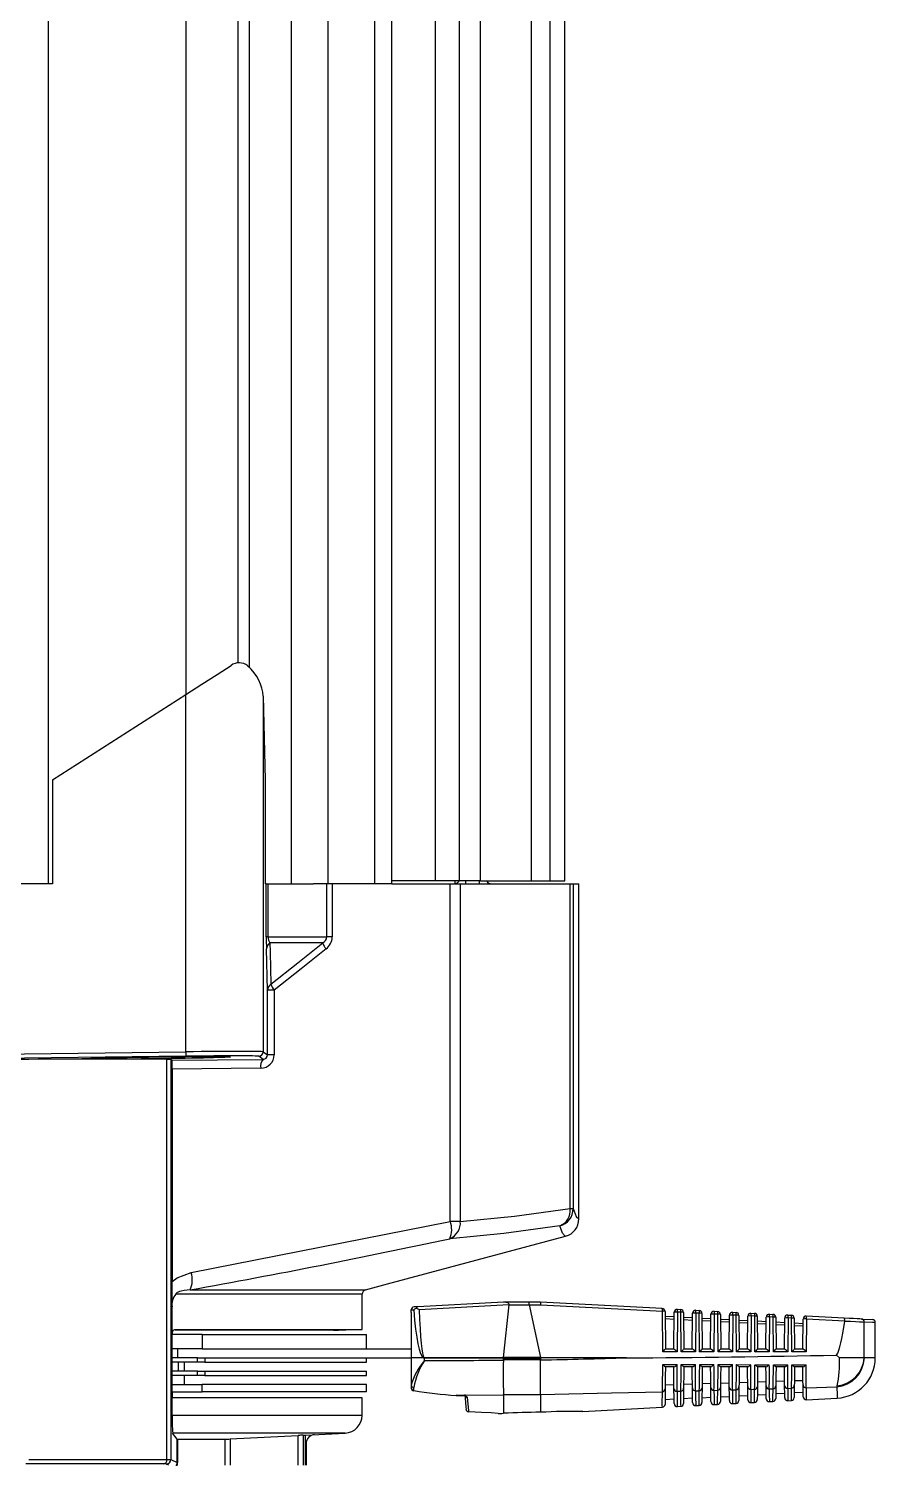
# Model space of a CAD drawing. Extents: x 6 to 134, y 1 to 99.
# Drawn here: x 59.436 to 62.281, y 10.825 to 15.653 of the extents above; entities that cross this region are included whole.
import ezdxf

# ---------------------------------------------------------------- set-up
doc = ezdxf.new("R2010")
doc.units = 0
doc.header["$MEASUREMENT"] = 0
doc.layers.add('OBJECT', color=7, linetype='CONTINUOUS')

msp = doc.modelspace()

# ---------------------------------------------------------------- linework, layer by layer
at = {"layer": 'OBJECT'}
for p, q in [((59.502, 12.7794), (59.502, 28.3434)), ((59.9644, 13.4161), (59.9644, 28.3434)), ((60.1394, 13.5218), (60.1394, 28.3514)), ((60.1781, 13.5061), (60.1781, 28.3434)), ((60.3188, 12.7794), (60.3188, 28.3434)), ((60.4418, 12.7794), (60.4418, 27.7964)), ((60.5989, 12.7794), (60.5989, 27.7964)), ((60.6567, 12.7794), (60.6567, 27.7964)), ((60.8032, 12.7894), (60.8032, 27.7694)), ((60.8838, 12.7894), (60.8838, 27.7694)), ((60.954, 12.7894), (60.954, 27.7694)), ((61.1257, 12.7894), (61.1257, 27.7694)), ((61.188, 12.7894), (61.188, 27.7694)), ((61.238, 12.7894), (61.238, 27.7694)), ((59.5161, 13.1294), (59.9635, 13.4156)), ((59.9635, 12.2148), (59.9635, 13.4156)), ((60.2235, 13.4099), (60.2235, 12.2149)), ((60.2235, 13.4099), (60.2308, 13.1294)), ((59.5161, 13.1294), (59.5161, 12.7794)), ((60.2308, 13.1294), (60.2308, 12.7794)), ((59.5161, 12.7794), (59.3709, 12.7794)), ((60.2341, 12.7794), (60.2308, 12.7794)), ((60.2341, 12.6009), (60.2341, 12.7794)), ((60.2341, 12.7794), (60.2396, 12.7794)), ((60.2396, 12.7794), (60.2396, 12.6009)), ((60.2396, 12.7794), (60.3925, 12.7794)), ((60.4418, 12.7794), (60.3925, 12.7794)), ((60.4381, 12.6009), (60.4381, 12.7794)), ((60.5989, 12.7794), (60.4418, 12.7794)), ((60.4561, 12.7794), (60.4561, 12.6009)), ((60.6567, 12.7794), (60.5989, 12.7794)), ((60.8032, 12.7894), (60.6567, 12.7894)), ((60.6567, 12.7794), (60.8529, 12.7794)), ((60.8838, 12.7894), (60.8032, 12.7894)), ((60.8529, 11.6446), (60.8529, 12.7794)), ((60.8529, 12.7794), (60.8865, 12.7794)), ((60.8694, 12.7794), (60.8694, 12.7894)), ((60.954, 12.7894), (60.8838, 12.7894)), ((60.8865, 12.7794), (60.8865, 11.6446)), ((60.8865, 12.7794), (61.2559, 12.7794)), ((60.9053, 12.7794), (60.9053, 12.7894)), ((60.9515, 12.7794), (60.9515, 12.7894)), ((60.954, 12.7894), (61.1257, 12.7894)), ((60.9769, 12.7867), (60.9777, 12.7854)), ((61.1257, 12.7894), (61.188, 12.7894)), ((61.188, 12.7894), (61.238, 12.7894)), ((61.2559, 11.6877), (61.2559, 12.7794)), ((61.2559, 12.7794), (61.2661, 12.7794)), ((61.2661, 12.7794), (61.2661, 11.6877)), ((61.2661, 12.7794), (61.285, 12.7794)), ((61.285, 11.653), (61.285, 12.7794)), ((61.285, 11.653), (61.285, 12.7494)), ((60.2396, 12.6009), (60.2341, 12.6009)), ((60.2387, 12.422), (60.2346, 12.5608)), ((60.2396, 12.6009), (60.4381, 12.6009)), ((60.4238, 12.5808), (60.2463, 12.5808)), ((60.4561, 12.6009), (60.4381, 12.6009)), ((60.2387, 12.2044), (60.2387, 12.422)), ((60.2606, 12.422), (60.2387, 12.422)), ((60.2606, 12.422), (60.2606, 12.2044)), ((58.6997, 12.1992), (59.9635, 12.2148)), ((59.9637, 12.1998), (58.7173, 12.1845)), ((59.8999, 10.8446), (59.8999, 12.1895)), ((59.9172, 12.1868), (59.9137, 12.1892)), ((59.9137, 12.1892), (59.9137, 10.8444)), ((59.9172, 12.1868), (60.2236, 12.1895)), ((60.2236, 12.1895), (60.2087, 12.1999)), ((60.2235, 12.2149), (60.2387, 12.2044)), ((60.2606, 12.2044), (60.2387, 12.2044)), ((60.2159, 12.1595), (59.9177, 12.1569)), ((59.9177, 12.1569), (59.9177, 11.4427)), ((61.2559, 11.6877), (61.2661, 11.6877)), ((59.9818, 11.4727), (60.8529, 11.6446)), ((60.8865, 11.6446), (60.8529, 11.6446)), ((60.5563, 11.4002), (59.9301, 11.4002)), ((59.9785, 11.4147), (60.5674, 11.4147)), ((60.5563, 11.2813), (60.5563, 11.4002)), ((59.9177, 11.2664), (59.9177, 11.3577)), ((60.7214, 11.3384), (60.7214, 11.3474)), ((61.0314, 11.3737), (60.7431, 11.358)), ((60.7478, 11.3489), (61.0499, 11.3653)), ((61.0396, 11.3737), (61.0314, 11.3737)), ((61.0315, 11.1877), (61.0502, 11.3639)), ((61.1172, 11.3737), (61.0396, 11.3737)), ((61.0502, 11.3639), (61.1178, 11.3639)), ((61.1564, 11.3737), (61.1172, 11.3737)), ((61.1178, 11.3642), (61.1573, 11.3642)), ((61.1178, 11.3639), (61.156, 11.1877)), ((61.1564, 11.3737), (61.1564, 11.3737)), ((61.5652, 11.3521), (61.1564, 11.3737)), ((61.1573, 11.3642), (61.5658, 11.3426)), ((61.6156, 11.3494), (61.6272, 11.3488)), ((61.6776, 11.3462), (61.6892, 11.3455)), ((60.7214, 11.3384), (60.7214, 11.1862)), ((61.567, 11.2067), (61.5658, 11.3426)), ((61.5746, 11.3422), (61.5757, 11.2162)), ((61.5748, 11.3265), (61.6049, 11.325)), ((61.6048, 11.3155), (61.5749, 11.3171)), ((61.604, 11.2162), (61.6051, 11.3395)), ((61.6163, 11.34), (61.6151, 11.2067)), ((61.6279, 11.3394), (61.6163, 11.34)), ((61.629, 11.2067), (61.6279, 11.3394)), ((61.6367, 11.3389), (61.6377, 11.2162)), ((61.6368, 11.3233), (61.6669, 11.3217)), ((61.6668, 11.3123), (61.6369, 11.3138)), ((61.666, 11.2162), (61.667, 11.3363)), ((61.6782, 11.3367), (61.6771, 11.2067)), ((61.6899, 11.3361), (61.6782, 11.3367)), ((61.691, 11.2067), (61.6899, 11.3361)), ((61.6987, 11.3356), (61.6997, 11.2162)), ((61.6988, 11.32), (61.7289, 11.3184)), ((61.7288, 11.309), (61.6989, 11.3106)), ((61.728, 11.2162), (61.729, 11.333)), ((61.7402, 11.3334), (61.7391, 11.2067)), ((61.7395, 11.3429), (61.7512, 11.3423)), ((61.7519, 11.3328), (61.7402, 11.3334)), ((61.753, 11.2067), (61.7519, 11.3328)), ((61.7607, 11.3324), (61.7617, 11.2162)), ((61.7609, 11.3167), (61.7908, 11.3151)), ((61.7908, 11.3057), (61.7609, 11.3073)), ((61.79, 11.2162), (61.791, 11.3297)), ((61.8022, 11.3301), (61.8011, 11.2067)), ((61.8015, 11.3396), (61.8133, 11.339)), ((61.814, 11.3295), (61.8022, 11.3301)), ((61.815, 11.2067), (61.814, 11.3295)), ((61.8227, 11.3291), (61.8237, 11.2162)), ((61.8229, 11.3134), (61.8528, 11.3119)), ((61.8527, 11.3024), (61.823, 11.304)), ((61.852, 11.2162), (61.8529, 11.3264)), ((61.8642, 11.3269), (61.8631, 11.2067)), ((61.8635, 11.3363), (61.8753, 11.3357)), ((61.876, 11.3263), (61.8642, 11.3269)), ((61.877, 11.2067), (61.876, 11.3263)), ((61.8848, 11.3258), (61.8857, 11.2162)), ((61.8849, 11.3102), (61.9148, 11.3086)), ((61.9147, 11.2992), (61.885, 11.3007)), ((61.914, 11.2162), (61.9149, 11.3232)), ((61.9261, 11.3236), (61.9251, 11.2067)), ((61.9254, 11.3331), (61.9373, 11.3324)), ((61.938, 11.323), (61.9261, 11.3236)), ((61.939, 11.2067), (61.938, 11.323)), ((61.9468, 11.3225), (61.9477, 11.2162)), ((61.9469, 11.3069), (61.9768, 11.3053)), ((61.976, 11.2162), (61.9769, 11.3199)), ((61.9881, 11.3203), (61.9871, 11.2067)), ((61.9874, 11.3298), (61.9994, 11.3292)), ((62, 11.3197), (61.9881, 11.3203)), ((62.001, 11.2067), (62, 11.3197)), ((62.0088, 11.3193), (62.0097, 11.2162)), ((62.009, 11.3036), (62.0387, 11.3021)), ((62.038, 11.2162), (62.0389, 11.3166)), ((62.0501, 11.3171), (62.0491, 11.2067)), ((62.1764, 11.3198), (62.0494, 11.3265)), ((62.0501, 11.3171), (62.1788, 11.3103)), ((62.1788, 11.3103), (62.1787, 11.3099)), ((62.235, 11.3167), (62.2719, 11.3148)), ((62.2443, 11.1862), (62.2443, 11.3067)), ((62.2814, 11.1858), (62.2814, 11.3048)), ((59.9177, 11.052), (59.9177, 11.2664)), ((60.0191, 11.2642), (59.9177, 11.2642)), ((59.9186, 11.2642), (59.9186, 11.2724)), ((59.9267, 11.2813), (60.5563, 11.2813)), ((60.4597, 11.2794), (59.9275, 11.2794)), ((60.0191, 11.2642), (60.0191, 11.2162)), ((60.0191, 11.2642), (60.5714, 11.2642)), ((60.4747, 11.2797), (60.4756, 11.2797)), ((60.4752, 11.2797), (60.476, 11.2797)), ((60.4757, 11.2797), (60.4764, 11.2797)), ((60.4954, 11.2801), (60.476, 11.2797)), ((60.4764, 11.2797), (60.476, 11.2797)), ((60.476, 11.2797), (60.4767, 11.2797)), ((60.476, 11.2797), (60.476, 11.2797)), ((60.4767, 11.2797), (60.4965, 11.2801)), ((60.4954, 11.2801), (60.4954, 11.2801)), ((60.4954, 11.2801), (60.4954, 11.2801)), ((60.4954, 11.2801), (60.4966, 11.2801)), ((60.4984, 11.2801), (60.5013, 11.2802)), ((60.5563, 11.2813), (60.5013, 11.2802)), ((60.5563, 11.2813), (60.5116, 11.2804)), ((60.5714, 11.2162), (60.5714, 11.2642)), ((61.9767, 11.2959), (61.947, 11.2975)), ((62.0386, 11.2926), (62.0091, 11.2942)), ((60.0191, 11.2162), (59.9177, 11.2162)), ((59.9354, 11.2162), (59.9354, 11.1862)), ((60.0191, 11.2162), (60.5399, 11.2162)), ((60.5399, 11.2162), (60.7214, 11.2162)), ((61.6151, 11.2067), (61.567, 11.2067)), ((61.5757, 11.2162), (61.6041, 11.2162)), ((61.6771, 11.2067), (61.629, 11.2067)), ((61.6377, 11.2162), (61.6661, 11.2162)), ((61.7391, 11.2067), (61.691, 11.2067)), ((61.6997, 11.2162), (61.7281, 11.2162)), ((61.8011, 11.2067), (61.753, 11.2067)), ((61.7617, 11.2162), (61.7901, 11.2162)), ((61.8631, 11.2067), (61.815, 11.2067)), ((61.8237, 11.2162), (61.8521, 11.2162)), ((61.9251, 11.2067), (61.877, 11.2067)), ((61.8857, 11.2162), (61.9141, 11.2162)), ((61.9871, 11.2067), (61.939, 11.2067)), ((61.9477, 11.2162), (61.9761, 11.2162)), ((62.0491, 11.2067), (62.001, 11.2067)), ((62.0097, 11.2162), (62.0381, 11.2162)), ((60.0029, 11.1862), (59.9177, 11.1862)), ((60.0029, 11.1713), (59.9177, 11.1713)), ((59.9382, 11.1713), (59.9382, 11.1413)), ((59.9591, 11.1413), (59.9591, 11.1713)), ((60.0029, 11.1713), (60.0029, 11.1862)), ((60.0029, 11.1862), (60.0281, 11.1862)), ((60.0281, 11.1713), (60.0029, 11.1713)), ((60.0281, 11.1862), (60.0281, 11.1713)), ((60.0281, 11.1862), (60.5399, 11.1862)), ((60.0281, 11.1713), (60.5714, 11.1713)), ((60.5399, 11.1862), (60.7214, 11.1862)), ((60.5714, 11.1713), (60.5714, 11.1862)), ((60.7214, 11.1862), (60.7214, 11.0945)), ((60.7628, 11.1862), (60.7214, 11.1862)), ((60.7658, 11.187), (61.0314, 11.187)), ((60.7658, 11.1769), (60.7658, 11.1854)), ((61.0313, 11.1854), (60.7658, 11.1854)), ((61.0314, 11.187), (61.0313, 11.1854)), ((61.0314, 11.1794), (61.0314, 11.1846)), ((61.0314, 11.1846), (61.1564, 11.1846)), ((61.1564, 11.1794), (61.0314, 11.1794)), ((61.156, 11.1877), (61.0315, 11.1877)), ((61.445, 11.1862), (61.1564, 11.1862)), ((61.1564, 11.1846), (61.1564, 11.1794)), ((61.6047, 11.1562), (61.5756, 11.1562)), ((61.6668, 11.1562), (61.6376, 11.1562)), ((61.7288, 11.1562), (61.6996, 11.1562)), ((61.7909, 11.1562), (61.7616, 11.1562)), ((61.8151, 11.1635), (61.8631, 11.1633)), ((61.853, 11.1562), (61.8235, 11.1562)), ((61.915, 11.1562), (61.8855, 11.1562)), ((61.9771, 11.1562), (61.9475, 11.1562)), ((62.0392, 11.1562), (62.0094, 11.1562)), ((62.1606, 11.1862), (62.1514, 11.1953)), ((62.2443, 11.1862), (62.1606, 11.1862)), ((62.2447, 11.1862), (62.2443, 11.1862)), ((62.2814, 11.1862), (62.2447, 11.1862)), ((60.0029, 11.1413), (59.9177, 11.1413)), ((60.0029, 11.1264), (59.9177, 11.1264)), ((59.9591, 11.0964), (59.9591, 11.1264)), ((60.0029, 11.1264), (60.0029, 11.1413)), ((60.0029, 11.1413), (60.0281, 11.1413)), ((60.0281, 11.1264), (60.0029, 11.1264)), ((60.0281, 11.1413), (60.0281, 11.1264)), ((60.0281, 11.1413), (60.5714, 11.1413)), ((60.0281, 11.1264), (60.5714, 11.1264)), ((60.5714, 11.1264), (60.5714, 11.1413)), ((61.8233, 11.1037), (61.8524, 11.1046)), ((61.8853, 11.1056), (61.9144, 11.1066)), ((61.9473, 11.1076), (61.9764, 11.1085)), ((62.0093, 11.1096), (62.0384, 11.1105)), ((59.9177, 11.0964), (60.0191, 11.0964)), ((59.9177, 11.0724), (60.0191, 11.0724)), ((59.9186, 11.052), (59.9186, 11.0724)), ((60.0191, 11.0724), (60.0191, 11.0964)), ((60.5714, 11.0964), (60.0191, 11.0964)), ((60.5714, 11.0724), (60.0191, 11.0724)), ((60.5714, 11.0724), (60.5714, 11.0964)), ((60.7214, 11.0945), (60.7214, 11.0848)), ((60.7299, 11.0764), (60.7297, 11.087)), ((60.8721, 11.0603), (61.0314, 11.0622)), ((60.8903, 11.0593), (60.8721, 11.0603)), ((60.8721, 11.0603), (60.8721, 11.06)), ((60.8903, 11.0593), (60.8903, 11.0591)), ((61.0314, 11.0622), (61.0319, 11.0628)), ((61.0314, 11.0622), (61.0314, 10.9998)), ((61.0319, 11.0628), (61.1564, 11.0628)), ((61.1564, 11.0628), (61.1564, 11.0628)), ((61.1564, 11.0628), (61.1564, 11.0032)), ((61.5752, 11.096), (61.6045, 11.0969)), ((61.6151, 11.0738), (61.6276, 11.0741)), ((61.6372, 11.0979), (61.6665, 11.0988)), ((61.6771, 11.0754), (61.6896, 11.0757)), ((61.6992, 11.0998), (61.7285, 11.1007)), ((61.7391, 11.077), (61.7517, 11.0773)), ((61.7607, 11.0553), (61.791, 11.0569)), ((61.7613, 11.1017), (61.7904, 11.1026)), ((61.8011, 11.0786), (61.8137, 11.079)), ((61.8227, 11.0586), (61.853, 11.0602)), ((61.8631, 11.0803), (61.8757, 11.0807)), ((61.8847, 11.0619), (61.915, 11.0634)), ((61.9251, 11.082), (61.9377, 11.0824)), ((61.9768, 11.0667), (61.9469, 11.0651)), ((61.9871, 11.0837), (61.9997, 11.0841)), ((62.0387, 11.0699), (62.009, 11.0684)), ((62.049, 11.0855), (62.152, 11.0884)), ((62.1534, 11.0918), (62.152, 11.0884)), ((59.9177, 10.9933), (59.9177, 11.052)), ((60.5562, 11.052), (59.9177, 11.052)), ((60.5563, 10.9933), (60.5563, 11.037)), ((61.2978, 11.0061), (61.5653, 11.0201)), ((61.6049, 11.0472), (61.5748, 11.0456)), ((61.6157, 11.0227), (61.6273, 11.0234)), ((61.6669, 11.0504), (61.6368, 11.0488)), ((61.6777, 11.026), (61.6893, 11.0266)), ((61.6986, 11.0521), (61.7291, 11.0537)), ((61.7396, 11.0292), (61.7513, 11.0299)), ((61.8016, 11.0325), (61.8134, 11.0331)), ((61.8635, 11.0357), (61.8754, 11.0364)), ((61.9255, 11.039), (61.9374, 11.0396)), ((61.9874, 11.0422), (61.9994, 11.0429)), ((62.0494, 11.0455), (62.1534, 11.0509)), ((59.9177, 10.9933), (60.5563, 10.9933)), ((60.915, 11.005), (60.915, 11.005)), ((61.0135, 10.9996), (61.0135, 10.9996)), ((59.9349, 10.9129), (59.9195, 10.9334)), ((60.4994, 10.9334), (59.9195, 10.9334)), ((59.9349, 10.8341), (59.9349, 10.9129)), ((59.9349, 10.9129), (59.9358, 10.9128)), ((59.9358, 10.9128), (59.9358, 10.8341)), ((59.9358, 10.9128), (60.0962, 10.9128)), ((60.0962, 10.8252), (60.0962, 10.9128)), ((60.1123, 10.9136), (60.3416, 10.9256)), ((60.1123, 10.9136), (60.1123, 10.8252)), ((60.3416, 10.8252), (60.3416, 10.9256)), ((60.3577, 10.9264), (60.3577, 10.8252)), ((60.3577, 10.9264), (60.3663, 10.9264)), ((60.3663, 10.9264), (60.4994, 10.9334)), ((60.3663, 10.8252), (60.3663, 10.9264)), ((60.3681, 10.8981), (60.3663, 10.8981)), ((60.3681, 10.8981), (60.3681, 10.8252)), ((59.8886, 10.8296), (59.4263, 10.8296)), ((59.4357, 10.8446), (59.8999, 10.8446)), ((59.9062, 10.8253), (59.8989, 10.8294)), ((59.9137, 10.8444), (59.9349, 10.8341)), ((59.9349, 10.8341), (59.9358, 10.8341))]:
    msp.add_line(p, q, dxfattribs=at)
at = {"layer": 'OBJECT', "flags": 128}
for points in [[(59.9635, 13.4156), (60.0174, 13.45), (60.0688, 13.4829), (60.1158, 13.5129)], [(60.2463, 12.5808), (60.247, 12.5494), (60.2497, 12.442)], [(60.2497, 12.442), (60.3406, 12.5139), (60.4238, 12.5808)], [(60.4351, 12.5608), (60.3517, 12.4938), (60.2606, 12.422)], [(59.9635, 12.2148), (59.9636, 12.2119), (59.9636, 12.2091), (59.9636, 12.2066), (59.9637, 12.2043), (59.9637, 12.2024), (59.9637, 12.201), (59.9637, 12.2002), (59.9637, 12.1998)], [(60.8865, 11.6446), (61.0684, 11.6624), (61.2559, 11.6877)], [(61.2661, 11.6877), (61.2755, 11.6609), (61.285, 11.653)], [(60.5674, 11.4147), (60.642, 11.4347), (61.2405, 11.595)], [(60.5674, 11.4147), (60.642, 11.4347), (61.2405, 11.595)], [(61.2211, 11.6298), (61.0332, 11.6045), (60.8509, 11.5867)], [(61.2405, 11.595), (61.2384, 11.5951), (61.2299, 11.6049), (61.2211, 11.6298)], [(59.9177, 11.4427), (59.9342, 11.4553), (59.9818, 11.4727)], [(59.9785, 11.4147), (59.9577, 11.4124), (59.9483, 11.4105), (59.942, 11.4088), (59.9378, 11.4072), (59.9349, 11.4058), (59.933, 11.4046), (59.9312, 11.4028), (59.9306, 11.4019), (59.9302, 11.4008), (59.9301, 11.4002)], [(60.7214, 11.3474), (60.7227, 11.3474), (60.7255, 11.3476), (60.7297, 11.3478)], [(60.7431, 11.358), (60.7368, 11.3577), (60.7327, 11.3575), (60.7309, 11.3574)], [(60.7389, 11.3536), (60.7476, 11.349), (60.7478, 11.3489)], [(61.0396, 11.3737), (61.0439, 11.3733), (61.0462, 11.3722), (61.0478, 11.3702), (61.0491, 11.3673), (61.0499, 11.3653)], [(62.1788, 11.3103), (62.1787, 11.3135), (62.1784, 11.3163), (62.1777, 11.3185), (62.1769, 11.3196), (62.1764, 11.3198), (62.1764, 11.3198)], [(62.235, 11.3167), (62.2295, 11.317), (62.2206, 11.3175), (62.2084, 11.3181), (62.1935, 11.3189), (62.1764, 11.3198)], [(62.1787, 11.3099), (62.1979, 11.309), (62.2146, 11.3082), (62.2282, 11.3075), (62.2382, 11.307), (62.2443, 11.3067)], [(62.2814, 11.3048), (62.2721, 11.3053), (62.2443, 11.3067)], [(59.9177, 11.2664), (59.9182, 11.2712), (59.9196, 11.2754), (59.9218, 11.2788), (59.9245, 11.2808), (59.9267, 11.2813)], [(60.5116, 11.2804), (60.5067, 11.2803), (60.5023, 11.2802), (60.4989, 11.2801), (60.497, 11.2801), (60.4966, 11.2801)], [(61.5671, 11.1641), (61.5869, 11.164), (61.6151, 11.164)], [(61.5757, 11.1562), (61.5754, 11.1235), (61.5752, 11.0983), (61.5751, 11.0822)], [(61.6046, 11.0835), (61.6045, 11.0973), (61.6043, 11.1219), (61.604, 11.1562)], [(61.6291, 11.1639), (61.6489, 11.1639), (61.6771, 11.1638)], [(61.6377, 11.1562), (61.6374, 11.1238), (61.6372, 11.099), (61.6371, 11.0838)], [(61.6666, 11.0851), (61.6665, 11.0988), (61.6663, 11.1233), (61.666, 11.1562)], [(61.6911, 11.1638), (61.7109, 11.1637), (61.7391, 11.1636)], [(61.6997, 11.1562), (61.6995, 11.1241), (61.6992, 11.0997), (61.6991, 11.0854)], [(61.7286, 11.0867), (61.7285, 11.1003), (61.7283, 11.1247), (61.728, 11.1562)], [(61.7531, 11.1636), (61.7729, 11.1636), (61.8011, 11.1635)], [(61.7617, 11.1562), (61.7615, 11.1244), (61.7612, 11.1005), (61.7611, 11.087)], [(61.7906, 11.0883), (61.7905, 11.1019), (61.7902, 11.1262), (61.79, 11.1562)], [(61.8237, 11.1562), (61.8235, 11.1247), (61.8233, 11.1012), (61.8231, 11.0887)], [(61.8526, 11.09), (61.8524, 11.1034), (61.8522, 11.1276), (61.852, 11.1562)], [(61.8771, 11.1633), (61.8969, 11.1632), (61.9251, 11.1632)], [(61.8857, 11.1562), (61.8855, 11.125), (61.8853, 11.1021), (61.8852, 11.0904)], [(61.9145, 11.0917), (61.9144, 11.105), (61.9142, 11.1291), (61.914, 11.1562)], [(61.9391, 11.1631), (61.9589, 11.1631), (61.9871, 11.163)], [(61.9477, 11.1562), (61.9475, 11.1254), (61.9473, 11.1029), (61.9472, 11.0921)], [(61.9765, 11.0934), (61.9764, 11.1066), (61.9762, 11.1306), (61.976, 11.1562)], [(62.0011, 11.163), (62.0209, 11.1629), (62.0491, 11.1628)], [(62.0097, 11.1562), (62.0095, 11.1257), (62.0093, 11.1038), (62.0092, 11.0938)], [(62.0385, 11.0952), (62.0384, 11.1083), (62.0382, 11.1322), (62.038, 11.1562)], [(60.8721, 11.06), (60.8848, 11.0594), (60.8903, 11.0591)], [(60.9013, 11.0628), (60.9035, 11.0372), (60.905, 11.0209), (60.9056, 11.0141)], [(61.1564, 11.0628), (61.3943, 11.0683), (61.5656, 11.0725)], [(61.5652, 11.0231), (61.5652, 11.0298), (61.5656, 11.0725)], [(61.5751, 11.0822), (61.5748, 11.0488), (61.5746, 11.0321), (61.5746, 11.03)], [(61.6051, 11.0326), (61.605, 11.0347), (61.6049, 11.051), (61.6046, 11.0835)], [(61.6151, 11.0738), (61.6152, 11.0696), (61.6153, 11.0547), (61.6156, 11.0235), (61.6156, 11.0254)], [(61.6272, 11.0259), (61.6273, 11.0331), (61.6276, 11.0741)], [(61.6371, 11.0838), (61.6368, 11.0515), (61.6367, 11.0353), (61.6367, 11.0333)], [(61.667, 11.0359), (61.667, 11.0379), (61.6669, 11.0536), (61.6666, 11.0851)], [(61.6771, 11.0754), (61.6772, 11.0713), (61.6773, 11.0566), (61.6776, 11.0265), (61.6775, 11.0283)], [(61.6892, 11.0288), (61.6893, 11.0364), (61.6896, 11.0757)], [(61.6991, 11.0854), (61.6988, 11.0541), (61.6987, 11.0385), (61.6987, 11.0365)], [(61.729, 11.0391), (61.729, 11.041), (61.7289, 11.0563), (61.7286, 11.0867)], [(61.7391, 11.077), (61.7391, 11.073), (61.7393, 11.0586), (61.7395, 11.0296), (61.7395, 11.0311)], [(61.7513, 11.0317), (61.7513, 11.0397), (61.7517, 11.0773)], [(61.7611, 11.087), (61.7609, 11.0568), (61.7607, 11.0416), (61.7607, 11.0398)], [(61.791, 11.0424), (61.791, 11.0442), (61.7908, 11.059), (61.7906, 11.0883)], [(61.8011, 11.0786), (61.8011, 11.0747), (61.8013, 11.0606), (61.8015, 11.0327), (61.8015, 11.034)], [(61.8133, 11.0345), (61.8134, 11.043), (61.8137, 11.079)], [(61.8231, 11.0887), (61.8229, 11.0595), (61.8228, 11.0448), (61.8227, 11.043)], [(61.8529, 11.0456), (61.8529, 11.0474), (61.8528, 11.0616), (61.8526, 11.09)], [(61.8631, 11.0803), (61.8631, 11.0764), (61.8632, 11.0626), (61.8635, 11.0359), (61.8635, 11.0369)], [(61.8753, 11.0374), (61.8754, 11.0462), (61.8757, 11.0807)], [(61.8852, 11.0904), (61.8849, 11.0622), (61.8848, 11.048), (61.8848, 11.0463)], [(61.9149, 11.0489), (61.9149, 11.0489), (61.9148, 11.0596), (61.9145, 11.0917)], [(61.9251, 11.082), (61.9251, 11.0782), (61.9252, 11.0646), (61.9254, 11.039), (61.9254, 11.0397)], [(61.9373, 11.0403), (61.9374, 11.0495), (61.9377, 11.0824)], [(61.9472, 11.0921), (61.9469, 11.0602), (61.9468, 11.0495)], [(61.9769, 11.0521), (61.9769, 11.0521), (61.9768, 11.0625), (61.9765, 11.0934)], [(61.9871, 11.0837), (61.9871, 11.08), (61.9872, 11.0667), (61.9874, 11.0422), (61.9874, 11.0426)], [(61.9994, 11.0431), (61.9994, 11.0528), (61.9997, 11.0841)], [(62.0092, 11.0938), (62.0089, 11.063), (62.0088, 11.0528)], [(62.0389, 11.0554), (62.0389, 11.0554), (62.0388, 11.0654), (62.0385, 11.0952)], [(62.049, 11.0855), (62.0491, 11.0818), (62.0492, 11.0687), (62.0494, 11.0455)], [(62.152, 11.0884), (62.1527, 11.0604), (62.153, 11.0509)], [(60.915, 11.005), (60.915, 11.0054), (60.9147, 11.0086), (60.9107, 11.0539)], [(61.0135, 10.9996), (60.9902, 11.0009), (60.9574, 11.0027), (60.915, 11.005)], [(61.0135, 10.9996), (61.0256, 10.9997), (61.0314, 10.9998)], [(59.8989, 10.8294), (59.8961, 10.8295), (59.8886, 10.8296)], [(59.8999, 10.8446), (59.91, 10.8445), (59.9137, 10.8444)]]:
    msp.add_lwpolyline(points, dxfattribs=at)
at = {"layer": 'OBJECT'}
for centre, radius, start, end in [((60.1433, 13.4765), 0.0457, 51.6435, 127.0394), ((60.8653, 12.7994), 0.02, 281.68, 330), ((60.9921, 12.7994), 0.02, 210, 270), ((61.7937, 12.5995), 1.5595, 179.9481, 181.4232), ((60.2593, 12.5598), 0.0247, 121.6961, 177.8233), ((60.2725, 12.6007), 0.0329, 179.6759, 217.2332), ((60.4139, 12.603), 0.0243, 293.9762, 354.9849), ((60.4837, 12.6013), 0.0633, 198.8344, 219.8046), ((60.4037, 12.6028), 0.0525, 306.7044, 357.888), ((60.2639, 12.4212), 0.0252, 124.1504, 178.2109), ((60.3113, 12.4624), 0.0649, 198.301, 218.5558), ((60.2085, 12.2149), 0.015, 270.7256, 359.987), ((60.2505, 12.1666), 0.0353, 139.5206, 191.6346), ((61.2006, 11.6815), 0.0556, 291.5691, 6.4134), ((61.2061, 11.6878), 0.06, 284.4433, 359.8812), ((60.7783, 11.6182), 0.0792, 336.5104, 19.4848), ((60.8293, 11.6399), 0.0574, 292.0376, 4.7434), ((61.225, 11.653), 0.06, 284.9964, 359.9965), ((61.225, 11.653), 0.06, 284.9963, 359.9966), ((55.0858, 38.535), 27.5581, 280.22641, 282.07517), ((38.6794, 11.4002), 21.2384, 359.88526, 0.11474), ((59.9007, 11.4483), 0.0847, 336.6538, 16.7244), ((59.9684, 11.366), 0.0514, 138.2092, 189.2976), ((60.5713, 11.4002), 0.015, 105.0028, 179.9985), ((60.5713, 11.4002), 0.015, 105.0003, 180.001), ((60.7314, 11.3474), 0.01, 93.1059, 179.191), ((60.7314, 11.3474), 0.00999, 93.1442, 180.0521), ((60.7221, 11.3475), 0.000696, 179.5974, 191.3057), ((60.7546, 11.319), 0.038, 114.2984, 130.8116), ((60.7443, 11.3527), 0.00549, 103.1453, 170.0992), ((61.5457, 11.3459), 0.0204, 350.717, 17.6229), ((61.5646, 11.3421), 0.01, 0.5, 86.9774), ((61.6151, 11.3394), 0.01, 86.9774, 179.5), ((61.5962, 11.3433), 0.0204, 350.7171, 17.6233), ((61.6077, 11.3426), 0.0204, 350.7212, 17.6116), ((61.6267, 11.3388), 0.01, 0.5, 86.9774), ((61.677, 11.3362), 0.01, 86.9774, 179.5), ((61.6581, 11.34), 0.0204, 350.7229, 17.6098), ((61.5682, 11.3017), 0.041, 81.0078, 93.3094), ((61.6128, 11.2855), 0.0546, 86.3248, 98.132), ((61.6303, 11.2985), 0.041, 80.9956, 93.322), ((61.6747, 11.2823), 0.0545, 86.3206, 98.1364), ((61.6698, 11.3394), 0.0204, 350.7212, 17.6116), ((61.6887, 11.3356), 0.01, 0.5, 86.9774), ((61.6923, 11.2952), 0.041, 80.9956, 93.322), ((61.739, 11.3329), 0.01, 86.9774, 179.5), ((61.7367, 11.279), 0.0545, 86.3178, 98.1329), ((61.7201, 11.3367), 0.0204, 350.7337, 17.6061), ((61.7318, 11.3361), 0.0204, 350.717, 17.6229), ((61.7507, 11.3323), 0.01, 0.5, 86.9774), ((61.7543, 11.2919), 0.0409, 80.994, 93.3232), ((61.801, 11.3296), 0.01, 86.9774, 179.5), ((61.7987, 11.2757), 0.0545, 86.3187, 98.132), ((61.7821, 11.3334), 0.0204, 350.717, 17.6229), ((61.7938, 11.3328), 0.0204, 350.7157, 17.6246), ((61.8127, 11.329), 0.01, 0.5, 86.9774), ((61.8163, 11.2886), 0.041, 81.001, 93.3086), ((61.8629, 11.3264), 0.01, 86.9774, 179.5), ((61.8607, 11.2725), 0.0545, 86.3128, 98.1382), ((61.844, 11.3302), 0.0204, 350.7212, 17.6116), ((61.8559, 11.3295), 0.0204, 350.7229, 17.6098), ((61.8748, 11.3257), 0.01, 0.5, 86.9774), ((61.8784, 11.2853), 0.041, 80.9979, 93.312), ((61.9249, 11.3231), 0.01, 86.9774, 179.5), ((61.9226, 11.2692), 0.0545, 86.3211, 98.1357), ((61.906, 11.3269), 0.0204, 350.7187, 17.6212), ((61.9179, 11.3263), 0.0204, 350.7229, 17.6098), ((61.9368, 11.3225), 0.01, 0.5, 86.9774), ((61.9404, 11.282), 0.041, 80.9979, 93.312), ((61.9869, 11.3198), 0.01, 86.9774, 179.5), ((61.9846, 11.2659), 0.0545, 86.3176, 98.1334), ((61.968, 11.3236), 0.0204, 350.717, 17.6229), ((61.9799, 11.323), 0.0204, 350.7187, 17.6212), ((61.9988, 11.3192), 0.01, 0.5, 86.9774), ((62.0024, 11.2787), 0.041, 81.0089, 93.3087), ((62.0489, 11.3165), 0.01, 86.9774, 179.5), ((62.0466, 11.2626), 0.0545, 86.318, 98.133), ((62.0299, 11.3203), 0.0204, 350.7212, 17.6116), ((62.2344, 11.3068), 0.00991, 359.4403, 86.5335), ((62.2714, 11.3048), 0.01, 3.5738, 86.9774), ((60.3094, 19.4761), 8.1981, 271.05051, 271.15531), ((60.4624, 13.1669), 1.8871, 271.0143, 271.0937), ((60.9384, 11.0306), 0.2262, 139.7087, 163.6071), ((60.9869, 11.0357), 0.2623, 147.4376, 168.7357), ((60.8521, 11.1014), 0.1232, 135.4643, 136.4851), ((60.8812, 11.1854), 0.1154, 179.2034, 179.9872), ((62.1943, 11.1259), 1.1641, 177.3925, 183.1079), ((48.0905, 11.1218), 13.066, 359.74122, 0.25068), ((61.1288, 63.2131), 52.0279, 270.34821, 271.12625), ((57.5102, 11.1828), 4.0569, 358.4426, 359.7355), ((61.6139, 11.2064), 0.0631, 222.0908, 232.6893), ((61.5944, 11.1809), 0.0268, 292.7052, 320.7657), ((57.962, 11.119), 3.6534, 359.2915, 0.7056), ((57.6672, 11.1826), 3.9619, 358.4306, 359.7297), ((61.6721, 11.2029), 0.0581, 222.1638, 233.5721), ((61.6571, 11.1802), 0.0259, 291.9931, 320.7026), ((58.1287, 11.1202), 3.5487, 359.2755, 0.7032), ((57.8053, 11.1828), 3.8859, 358.4213, 359.72), ((61.73, 11.199), 0.0525, 222.1122, 234.5929), ((61.7193, 11.1801), 0.0258, 291.6635, 320.2343), ((58.3105, 11.1216), 3.4289, 359.2551, 0.703), ((57.9694, 11.1825), 3.7838, 358.4075, 359.7142), ((61.7893, 11.1965), 0.0489, 222.2194, 235.4815), ((61.7819, 11.1797), 0.0252, 291.0799, 320.011), ((58.4964, 11.1228), 3.305, 359.2336, 0.7046), ((58.1069, 11.1827), 3.7082, 358.3976, 359.703), ((61.8483, 11.1936), 0.0449, 222.2086, 236.5007), ((61.8442, 11.1794), 0.0248, 290.6176, 319.6486), ((58.6743, 11.1241), 3.1891, 359.2125, 0.7041), ((58.2697, 11.1824), 3.6074, 358.3834, 359.6962), ((61.9087, 11.1923), 0.0429, 222.4793, 237.2682), ((61.907, 11.1786), 0.0238, 289.788, 319.639), ((58.8471, 11.1254), 3.0783, 359.1916, 0.7023), ((58.4138, 11.1825), 3.5253, 358.3715, 359.6846), ((61.9684, 11.19), 0.0397, 222.507, 238.2944), ((61.9693, 11.1785), 0.0236, 289.4283, 319.1375), ((59.0246, 11.1267), 2.9628, 359.1685, 0.7017), ((58.5705, 11.1824), 3.4306, 358.3574, 359.6751), ((62.0287, 11.1884), 0.0375, 222.686, 239.1898), ((62.0319, 11.1779), 0.0229, 288.709, 318.9766), ((59.2206, 11.128), 2.8287, 359.1396, 0.7066), ((62.143, 11.1899), 0.1018, 275.0741, 357.9299), ((62.1459, 11.1862), 0.1355, 273.0001, 0), ((61.7902, 11.167), 0.3709, 348.2914, 2.9592), ((62.1423, 11.1934), 0.1022, 276.2117, 355.9401), ((60.7299, 11.0955), 0.00857, 187.2272, 268.6428), ((60.7314, 11.0848), 0.01, 180, 260.7454), ((60.7304, 11.0855), 0.00906, 184.3624, 267.1798), ((60.7411, 11.0742), 0.0114, 168.6186, 176.2535), ((60.9414, 12.3036), 1.2453, 260.2237, 266.8114), ((60.8923, 11.0255), 0.0339, 57.0806, 93.427), ((60.8878, 10.9995), 0.0596, 73.4719, 87.605), ((60.9112, 11.064), 0.0101, 228.843, 267.3964), ((61.5652, 11.0824), 0.00987, 272.2575, 358.8699), ((61.6145, 11.0837), 0.0099, 181.2093, 273.6285), ((61.6272, 11.084), 0.00987, 272.2852, 358.8804), ((61.6765, 11.0853), 0.0099, 181.1866, 273.6129), ((61.6892, 11.0856), 0.00988, 272.3063, 358.901), ((61.7385, 11.0869), 0.00991, 181.1702, 273.5845), ((61.7513, 11.0872), 0.00988, 272.3268, 358.9222), ((61.8005, 11.0885), 0.00991, 181.1444, 273.5723), ((61.8133, 11.0889), 0.00988, 272.3512, 358.9393), ((61.8625, 11.0902), 0.00991, 181.1182, 273.557), ((61.8753, 11.0905), 0.00989, 272.3758, 358.9564), ((61.9245, 11.0919), 0.00991, 181.0973, 273.5365), ((61.9373, 11.0922), 0.00989, 272.3913, 358.9789), ((61.9864, 11.0936), 0.00992, 181.0798, 273.516), ((61.9993, 11.094), 0.0099, 272.4173, 358.9945), ((62.0484, 11.0954), 0.00992, 181.0606, 273.4973), ((60.2027, 11.0416), 0.3536, 359.2531, 1.6836), ((60.9155, 11.015), 0.01, 184.9966, 266.8966), ((61.5646, 11.0301), 0.01, 275.8247, 359.5), ((61.6151, 11.0327), 0.01, 180.5, 275.5324), ((61.6267, 11.0333), 0.01, 275.4601, 359.5), ((61.677, 11.036), 0.01, 180.5, 275.1668), ((61.6887, 11.0366), 0.01, 275.0939, 359.5), ((61.739, 11.0392), 0.01, 180.5, 274.7997), ((61.7507, 11.0398), 0.01, 274.7262, 359.5), ((61.801, 11.0425), 0.01, 180.5, 274.4312), ((61.8127, 11.0431), 0.01, 274.357, 359.5), ((61.8629, 11.0457), 0.01, 180.5, 274.0611), ((61.8748, 11.0463), 0.01, 273.9863, 359.5), ((61.9249, 11.049), 0.01, 180.5, 273.6897), ((61.9368, 11.0496), 0.01, 273.6143, 359.5), ((61.9869, 11.0522), 0.01, 180.5, 273.317), ((61.9988, 11.0528), 0.01, 273.2409, 359.5), ((62.0489, 11.0555), 0.01, 180.5, 273.0138), ((60.6267, 10.9842), 0.709, 179.2652, 184.111), ((60.4963, 10.9933), 0.06, 272.9998, 359.9993), ((61.0315, 11.0004), 0.000656, 256.1625, 273.782), ((61.1564, 8.7698), 2.2335, 90.0013, 93.2045), ((61.2733, 8.7896), 2.2168, 89.3671, 93.0243), ((60.041, 12.2125), 1.3008, 272.4293, 273.1404), ((60.4023, 9.8486), 1.0787, 92.3664, 93.2244), ((60.3981, 10.8981), 0.03, 92.9942, 179.9973), ((59.8863, 10.8431), 0.0137, 279.5113, 6.245), ((59.8987, 10.8444), 0.015, 270.7898, 359.9887), ((59.9222, 10.834), 0.0127, 310.126, 0.6424), ((59.9103, 10.8338), 0.0255, 335.0195, 0.7649)]:
    msp.add_arc(centre, radius, start, end, dxfattribs=at)
for centre, major_axis, ratio, start_param, end_param in [((59.9635, 13.4099), (0.26, -0.0056), 0.672428, 0.031865, 0.657515), ((59.9635, 12.2118), (0.26, 0.003), 0.011629, 0.017318, 1.570661), ((59.3974, 12.1885), (0.06, 0.0007), 0.012341, 0.878775, 1.553191), ((57.1964, 12.1285), (3.51, 0.0433), 0.012341, 0.691406, 0.878775), ((59.8537, 12.1885), (0.06, 0.0007), 0.012341, 0.017301, 0.691406), ((59.9172, 12.1568), (0, 0.03), 0.018214, 4.714947, 6.270533), ((59.9637, 12.1968), (0.245, 0.003), 0.012341, 0.017301, 1.570644), ((60.2154, 12.2045), (0.043, -0.014), 0.99387, 5.038093, 6.596335), ((60.2234, 12.2045), (0.0145, -0.0048), 0.981451, 5.043025, 6.601267), ((60.7814, 11.7549), (0.0157, 0.5695), 0.101686, 2.370066, 3.09173), ((60.7736, 11.7565), (0.0078, 0.5695), 0.050872, 2.368959, 3.089624), ((61.0128, 11.3637), (0.0374, 0.0006), 0.267094, 6.250695, 6.391296), ((61.1172, 11.3637), (0, 0.01), 0.061163, 4.764749, 6.283185), ((61.1994, 11.3637), (0.0816, -0.0005), 0.122438, 3.142789, 3.168969), ((61.1561, 11.3637), (0.00026, 0.01), 0.120424, 4.767926, 6.280008), ((62.1263, 13.4759), (-0.0147, 2.2897), 0.052015, 3.230394, 3.471508), ((61.5658, 11.2062), (0.00991, 0.00999), 0.035372, 4.799799, 6.248135), ((61.6139, 11.2062), (-0.00988, 0.00996), 0.087934, 4.677799, 6.196235), ((61.6278, 11.2062), (0.00991, 0.00999), 0.035372, 4.799799, 6.248135), ((61.6759, 11.2062), (-0.00988, 0.00996), 0.087934, 4.677799, 6.196235), ((61.6898, 11.2062), (0.00991, 0.00999), 0.035372, 4.799799, 6.248135), ((61.7379, 11.2062), (-0.00988, 0.00996), 0.087934, 4.677799, 6.196235), ((61.7518, 11.2062), (0.00991, 0.00999), 0.035372, 4.799799, 6.248135), ((61.7999, 11.2062), (-0.00988, 0.00996), 0.087934, 4.677799, 6.196235), ((61.8138, 11.2062), (0.00991, 0.00999), 0.035372, 4.799799, 6.248135), ((61.8619, 11.2062), (-0.00988, 0.00996), 0.087934, 4.677799, 6.196235), ((61.8758, 11.2062), (0.00991, 0.00999), 0.035372, 4.799799, 6.248135), ((61.9239, 11.2062), (-0.00988, 0.00996), 0.087934, 4.677799, 6.196235), ((61.9378, 11.2062), (0.00991, 0.00999), 0.035372, 4.799799, 6.248135), ((61.9859, 11.2062), (-0.00988, 0.00996), 0.087934, 4.677799, 6.196235), ((61.9998, 11.2062), (0.00991, 0.00999), 0.035372, 4.799799, 6.248135), ((62.0479, 11.2062), (-0.00988, 0.00996), 0.087934, 4.677799, 6.196235), ((60.7814, 11.7549), (0.0157, 0.5695), 0.101686, 3.09173, 3.144394), ((60.7736, 11.7565), (0.0078, 0.5695), 0.050872, 3.089624, 3.142288), ((60.6736, 13.2487), (7.8848, 0), 0.262774, 4.724089, 4.75778), ((60.5835, 11.1846), (0.4478, 0), 0.267949, 0, 0.006511), ((60.5832, 11.1846), (0.4485, 0.007), 0.267094, 6.244178, 6.250695), ((60.5835, 11.1794), (0.4478, 0), 0.267949, 6.278981, 6.283185), ((62.1344, 11.1846), (0.9787, -0.0064), 0.122438, 3.168969, 3.182058), ((57.138, 13.2487), (19.0675, 0), 0.111038, 4.924724, 4.940236), ((62.1337, 11.1846), (0.9773, 0), 0.122785, 3.128502, 3.141593), ((62.1337, 11.1794), (0.9773, 0), 0.122785, 3.141593, 3.144933)]:
    msp.add_ellipse(centre, major_axis=major_axis, ratio=ratio, start_param=start_param, end_param=end_param, dxfattribs=at)
msp.add_ellipse((59.8643, 12.1944), major_axis=(0.25, 0.0031), ratio=0.012341, dxfattribs=at)

doc.saveas('drawing.dxf')
